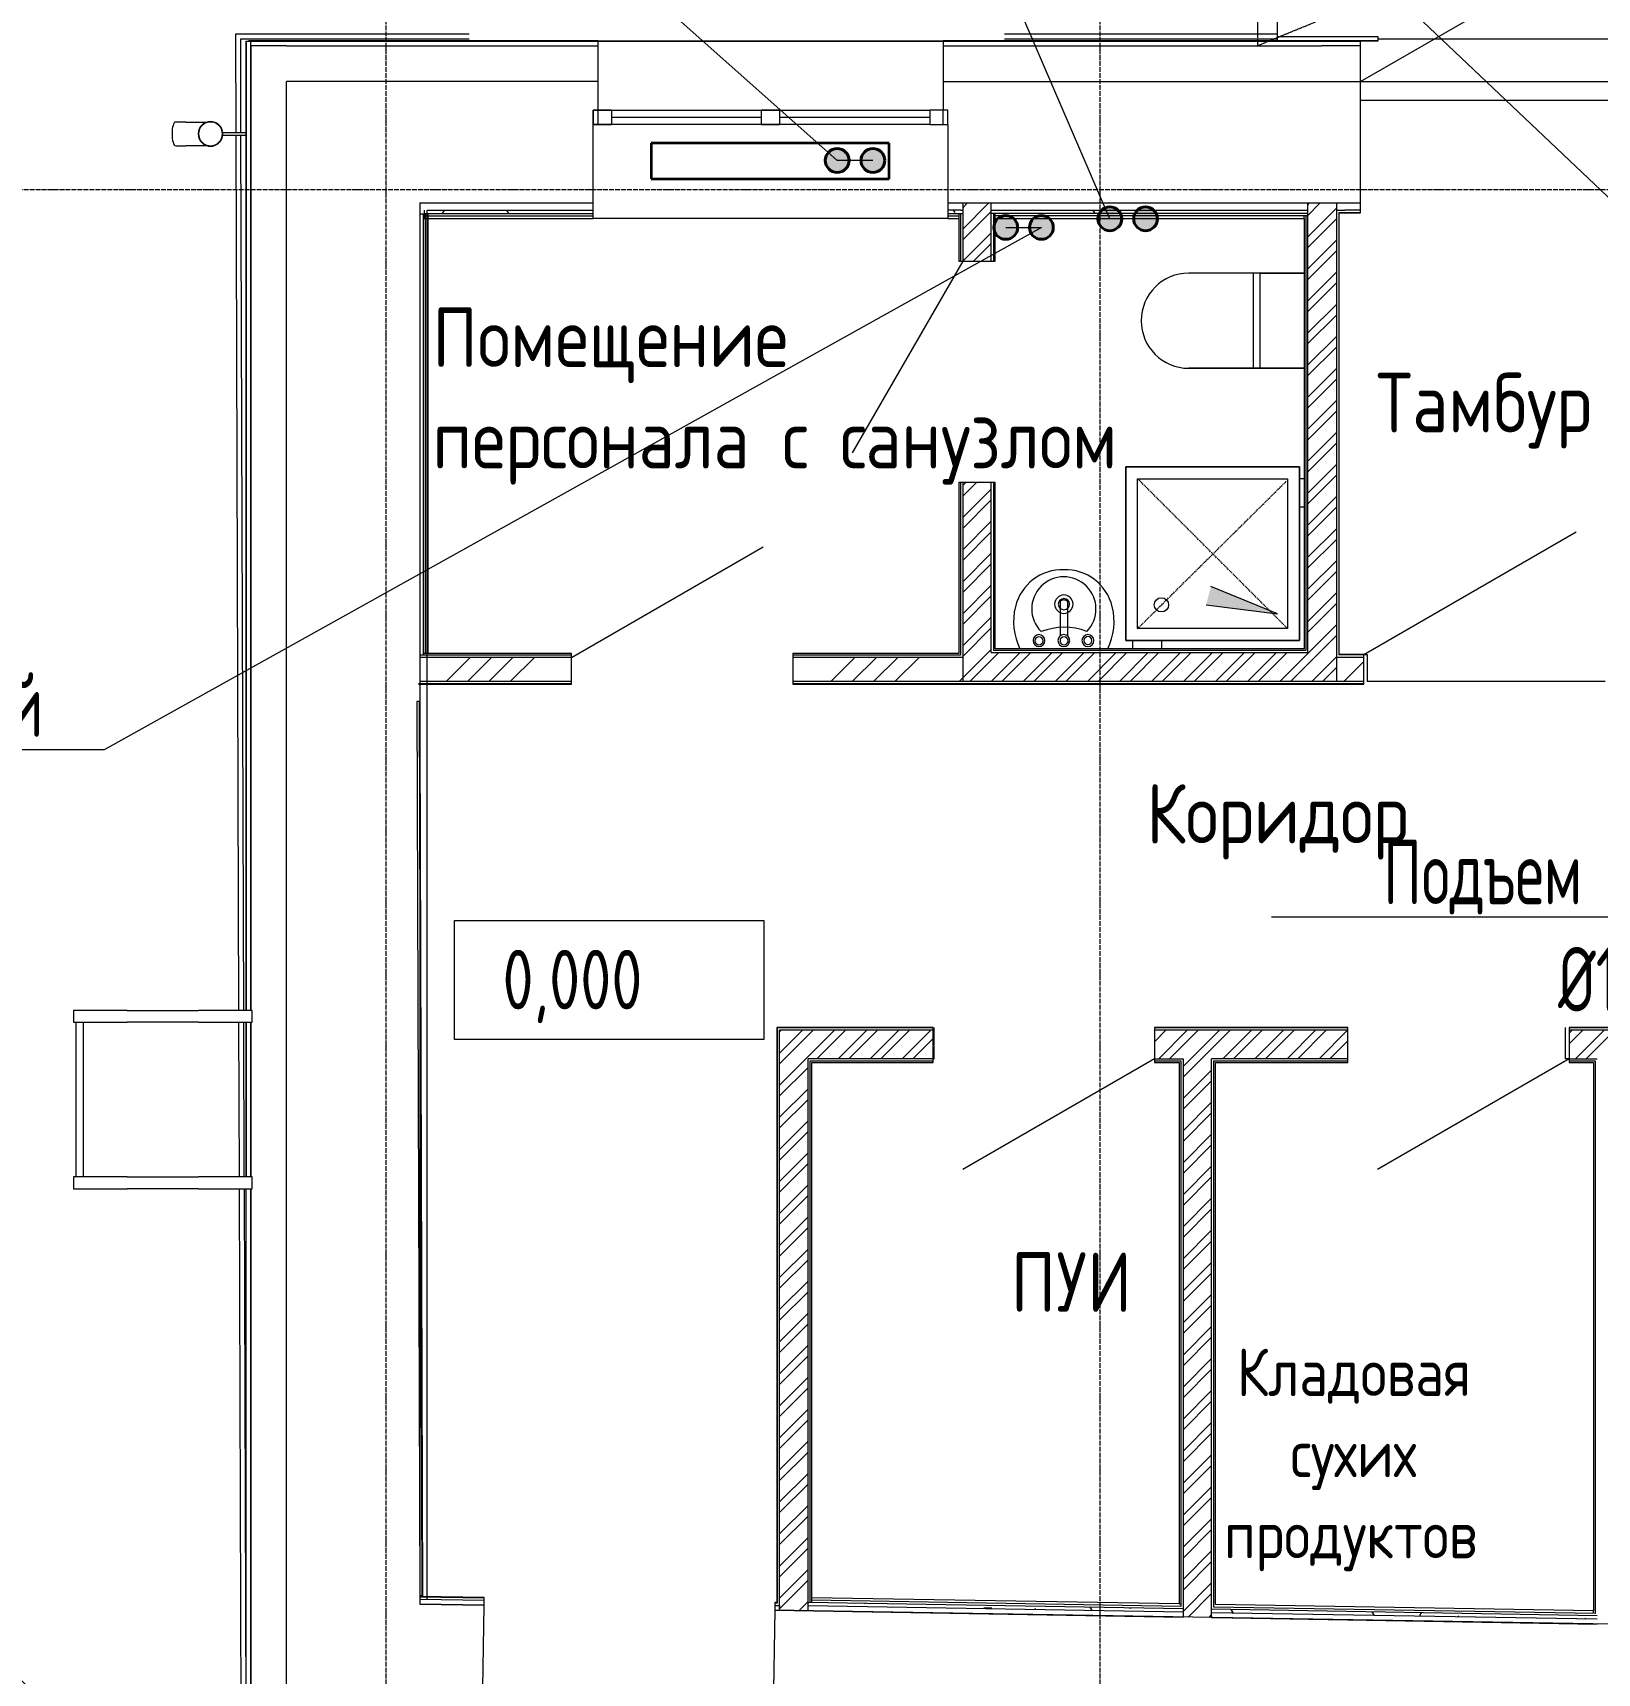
# Model space of a CAD drawing. Header units: millimetres. Extents: x -3929 to 624051, y 52832 to 514950.
# Drawn here: x 217321 to 223894, y 193198 to 200093 of the extents above; entities that cross this region are included whole.
import ezdxf
from ezdxf import colors
from ezdxf.entities.mleader import LeaderData, LeaderLine
from ezdxf.enums import TextEntityAlignment as Align
from ezdxf.math import Vec2, Vec3

# ---------------------------------------------------------------- set-up
doc = ezdxf.new("R2010")
doc.units = ezdxf.units.MM
for name, pattern in [('ADSK_Линия сетки', [25, 20, -2.5, 0, -2.5]), ('ADSK_Штриховая_ш2 п1', [3, 2, -1]), ('ADSK_Штриховая_ш3 п1_5', [4.5, 3, -1.5]), ('Hidden', [7.14375, 4.7625, -2.38125])]:
    doc.linetypes.add(name, pattern=pattern)
for name, color, linetype, lineweight in [('_ Окна', 7, 'Continuous', 9), ('Аннотация', 7, 'Continuous', 18), ('Двери', 7, 'Continuous', 9), ('Марки помещений', 7, 'Continuous', 20), ('Обобщенные модели', 7, 'Continuous', 18), ('Оборудование', 7, 'Continuous', 18), ('ОВ-О-Оборудование', 32, 'Continuous', 35), ('ОВ-ТЕКСТ', 7, 'Continuous', 25), ('Окна', 7, 'Continuous', 9), ('Оси', 253, 'Continuous', 9), ('Отметки', 7, 'Continuous', 9), ('Перекрытие', 7, 'Continuous', 18), ('Сантехника', 7, 'Continuous', 18), ('Стены внутренние', 7, 'Continuous', 18), ('Стены наружные', 7, 'Continuous', 18), ('Стены несущие', 7, 'Continuous', 30), ('Стены отделка', 7, 'Continuous', 30), ('Стены штриховка', 7, 'Continuous', 9)]:
    doc.layers.add(name, color=color, linetype=linetype, lineweight=lineweight)
doc.layers.add('Линии', color=7, linetype='Continuous', lineweight=9, true_color=0x00a600)
doc.layers.add('стояки', color=7, linetype='Continuous')
doc.layers.add('т21.4', color=142, linetype='Continuous')
for name, color, linetype, true_color in [('т11.1', 1, 'Continuous', 0xff0000), ('т11.3', 7, 'Continuous', 0xb82e00), ('т11.4', 7, 'Continuous', 0xd600d6), ('т21.1', 5, 'Continuous', 0x0000ff), ('т21.3', 7, 'Continuous', 0x005c45)]:
    doc.layers.add(name, color=color, linetype=linetype, true_color=true_color)
doc.styles.add('GOST 2.304', font='CS_Gost2304.shx')
doc.styles.add('GOST Common_2', font='GOST_Common.ttf', dxfattribs={"width": 0.9, "height": 250})
doc.styles.add('GOST Common_3', font='GOST_Common.ttf', dxfattribs={"width": 0.8, "height": 350})
doc.styles.add('СТИЛЬ', font='simplex.shx', dxfattribs={"width": 0.65})

# ---------------------------------------------------------------- blocks, each defined once
blk = doc.blocks.new('*U2881')
at = {"layer": 'ОВ-О-Оборудование', "color": 32, "ltscale": 0.1, "true_color": 0xcd6928}
for p, q in [((500, 75), (-500, 75)), ((-500, 75), (-500, -75)), ((500, -75), (500, 75)), ((-500, -75), (500, -75))]:
    blk.add_line(p, q, dxfattribs=at)
at = {"layer": 'ОВ-О-Оборудование', "color": 32, "lineweight": 0, "ltscale": 10, "true_color": 0xcd6928, "style": 'GOST 2.304'}
blk.add_attdef('Маркировка', text='', height=180, dxfattribs=at).set_placement((0, -90), align=Align.CENTER)
blk = doc.blocks.new('1 этаж')
at = {"layer": 'Аннотация', "lineweight": 5}
blk.add_hatch(color=253, dxfattribs=at).paths.add_polyline_path([(413290.1, -212564.8), (413010.1, -212450), (412989.9, -212526.3)])
at = {"layer": '_ Окна', "color": 253, "lineweight": 5}
for p, q in [((410414.8, -210507.8), (410414.8, -210447.8)), ((410414.8, -210447.8), (410490.8, -210447.8)), ((410434.8, -210507.8), (410434.8, -210447.8)), ((410490.8, -210447.8), (410490.8, -210507.8)), ((410490.8, -210477.8), (411121.8, -210477.8)), ((411121.8, -210507.8), (411121.8, -210447.8)), ((411121.8, -210447.8), (411197.8, -210447.8)), ((411197.8, -210447.8), (411197.8, -210507.8)), ((411197.8, -210477.8), (411828.8, -210477.8)), ((411828.8, -210447.8), (411828.8, -210507.8)), ((411904.8, -210447.8), (411828.8, -210447.8)), ((411884.8, -210507.8), (411884.8, -210447.8)), ((411904.8, -210507.8), (411904.8, -210447.8)), ((410490.8, -210507.8), (410414.8, -210507.8)), ((411197.8, -210507.8), (411121.8, -210507.8)), ((411828.8, -210507.8), (411904.8, -210507.8))]:
    blk.add_line(p, q, dxfattribs=at)
at = {"layer": 'Аннотация', "color": 253, "lineweight": 5}
for p, q in [((413290.1, -212564.8), (413010.1, -212450)), ((412989.9, -212526.3), (413290.1, -212564.8)), ((409832.2, -214353.7), (409832.2, -213853.7)), ((409832.2, -213853.7), (411132.2, -213853.7)), ((411132.2, -213853.7), (411132.2, -214353.7)), ((411132.2, -214353.7), (409832.2, -214353.7))]:
    blk.add_line(p, q, dxfattribs=at)
at = {"layer": 'Двери', "color": 253, "lineweight": 5}
for p, q in [((413638.8, -210327.8), (414626.1, -209757.8)), ((411967, -211082.8), (411502, -211888.2)), ((413652, -212735.8), (414544, -212220.8)), ((410322.8, -212747.8), (411128.2, -212282.8)), ((412772.8, -214434.9), (411967.4, -214899.9)), ((414515.3, -214434.9), (413709.9, -214899.9))]:
    blk.add_line(p, q, dxfattribs=at)
at = {"layer": 'Линии', "color": 253, "linetype": 'ADSK_Штриховая_ш3 п1_5', "lineweight": 5}
for p in [(413205.8, -207833.1), (418905.8, -207833.1)]:
    blk.add_line(p, (413205.8, -210177.8), dxfattribs=at)
at = {"layer": 'Обобщенные модели', "color": 253, "lineweight": 5}
for p, q in [((408703, -210497.7), (408660.5, -210497.7)), ((408703, -210497.7), (408708.7, -210497.7)), ((408708.7, -210497.7), (408714.3, -210497.7)), ((408714.3, -210497.7), (408719.8, -210497.7)), ((408719.8, -210497.7), (408725.2, -210497.7)), ((408725.2, -210497.7), (408730.4, -210497.7)), ((408730.4, -210497.7), (408735.6, -210497.7)), ((408735.6, -210497.7), (408740.7, -210497.7)), ((408740.7, -210497.7), (408745.6, -210497.7)), ((408745.6, -210497.7), (408750.3, -210497.7)), ((408750.3, -210497.7), (408754.9, -210497.7)), ((408754.9, -210497.7), (408759.4, -210497.7)), ((408759.4, -210497.7), (408763.7, -210497.7)), ((408763.7, -210497.7), (408767.8, -210497.7)), ((408767.8, -210497.7), (408771.7, -210497.7)), ((408771.7, -210497.7), (408775.5, -210497.7)), ((408775.5, -210497.7), (408779.1, -210497.7)), ((408779.1, -210497.7), (408782.4, -210497.7)), ((408782.4, -210497.7), (408785.6, -210497.7)), ((408785.6, -210497.7), (408788.6, -210497.7)), ((408788.6, -210497.7), (408791.3, -210497.7)), ((408791.3, -210497.7), (408793.7, -210497.7)), ((408956.7, -210542.7), (408857.5, -210542.7)), ((408857.5, -210552.7), (408956.7, -210552.7)), ((408660.5, -210597.7), (408703, -210597.7)), ((408705.4, -210597.7), (408703, -210597.7)), ((408711, -210597.7), (408705.4, -210597.7)), ((408716.6, -210597.7), (408711, -210597.7)), ((408722, -210597.7), (408716.6, -210597.7)), ((408727.4, -210597.7), (408722, -210597.7)), ((408732.6, -210597.7), (408727.4, -210597.7)), ((408737.7, -210597.7), (408732.6, -210597.7)), ((408742.7, -210597.7), (408737.7, -210597.7)), ((408747.6, -210597.7), (408742.7, -210597.7)), ((408752.3, -210597.7), (408747.6, -210597.7)), ((408756.8, -210597.7), (408752.3, -210597.7)), ((408761.2, -210597.7), (408756.8, -210597.7)), ((408765.4, -210597.7), (408761.2, -210597.7)), ((408769.4, -210597.7), (408765.4, -210597.7)), ((408773.3, -210597.7), (408769.4, -210597.7)), ((408777, -210597.7), (408773.3, -210597.7)), ((408780.5, -210597.7), (408777, -210597.7)), ((408783.8, -210597.7), (408780.5, -210597.7)), ((408786.9, -210597.7), (408783.8, -210597.7)), ((408789.7, -210597.7), (408786.9, -210597.7)), ((408792.4, -210597.7), (408789.7, -210597.7)), ((408793.7, -210597.7), (408792.4, -210597.7))]:
    blk.add_line(p, q, dxfattribs=at)
for radius, start, end in [(52, 0, 180), (52, 180, 0), (50, 0, 180), (50, 180, 0)]:
    blk.add_arc((408806.7, -210547.7), radius, start, end, dxfattribs=at)
for start_param, end_param in [(3.141593, 4.712389), (4.712389, 6.283185)]:
    blk.add_ellipse((408660.5, -210547.7), major_axis=(0, -50), ratio=0.309017, start_param=start_param, end_param=end_param, dxfattribs=at)
at = {"layer": 'Оборудование', "color": 253, "lineweight": 5}
for p, q in [((408231.7, -214231.6), (408231.7, -214281.6)), ((408456.7, -214231.6), (408231.7, -214231.6)), ((408456.7, -214231.6), (408756.7, -214231.6)), ((408981.7, -214231.6), (408756.7, -214231.6)), ((408981.7, -214281.6), (408981.7, -214231.6)), ((408231.7, -214281.6), (408456.7, -214281.6)), ((408241.7, -214931.6), (408241.7, -214281.6)), ((408271.7, -214281.6), (408271.7, -214931.6)), ((408756.7, -214281.6), (408456.7, -214281.6)), ((408756.7, -214281.6), (408981.7, -214281.6)), ((408231.7, -214931.6), (408231.7, -214981.6)), ((408456.7, -214931.6), (408231.7, -214931.6)), ((408456.7, -214931.6), (408756.7, -214931.6)), ((408981.7, -214931.6), (408756.7, -214931.6)), ((408981.7, -214981.6), (408981.7, -214931.6)), ((408231.7, -214981.6), (408456.7, -214981.6)), ((408756.7, -214981.6), (408456.7, -214981.6)), ((408756.7, -214981.6), (408981.7, -214981.6))]:
    blk.add_line(p, q, dxfattribs=at)
at = {"layer": 'Окна', "color": 253, "lineweight": 5}
for p, q in [((410414.8, -210447.8), (410414.8, -210507.8)), ((410490.8, -210447.8), (410414.8, -210447.8)), ((410490.8, -210447.8), (411121.8, -210447.8)), ((411197.8, -210447.8), (411121.8, -210447.8)), ((411197.8, -210447.8), (411828.8, -210447.8)), ((411904.8, -210447.8), (411828.8, -210447.8)), ((411904.8, -210507.8), (411904.8, -210447.8)), ((410414.8, -210507.8), (410490.8, -210507.8)), ((411121.8, -210507.8), (410490.8, -210507.8)), ((411121.8, -210507.8), (411197.8, -210507.8)), ((411828.8, -210507.8), (411197.8, -210507.8)), ((411828.8, -210507.8), (411904.8, -210507.8))]:
    blk.add_line(p, q, dxfattribs=at)
at = {"layer": 'Оси', "color": 253, "linetype": 'ADSK_Линия сетки', "lineweight": 5}
for p, q in [((409544.4, -258178.1), (409544.4, -209603.6)), ((412544.4, -258178.1), (412544.4, -209603.6)), ((353580.1, -210781.6), (419809.8, -210781.6))]:
    blk.add_line(p, q, dxfattribs=at)
at = {"layer": 'Перекрытие', "color": 253, "lineweight": 5}
for p, q in [((413288.4, -208827.8), (413288.4, -210127.8)), ((413638.8, -210327.8), (414778.8, -210327.8)), ((414778.8, -210407.8), (413638.8, -210407.8)), ((413652, -212735.8), (413667, -212735.8)), ((413667, -212735.8), (413667, -212847.8)), ((413667, -212847.8), (414667, -212847.8)), ((411846.9, -214434.9), (411846.9, -214302.9)), ((414500.3, -214434.9), (414500.3, -214302.9)), ((411842.8, -214434.9), (411846.9, -214434.9)), ((414515.3, -214434.9), (414500.3, -214434.9))]:
    blk.add_line(p, q, dxfattribs=at)
at = {"layer": 'Сантехника', "color": 253, "lineweight": 5}
for p, q in [((413401.1, -211132.8), (412917, -211132.8)), ((413217, -211132.8), (412917, -211132.8)), ((413187, -211132.8), (413187, -211532.8)), ((413217, -211532.8), (413217, -211132.8)), ((413217, -211132.8), (413401.1, -211132.8)), ((412917, -211532.8), (413401.1, -211532.8)), ((413217, -211532.8), (412917, -211532.8)), ((413401.1, -211532.8), (413217, -211532.8)), ((413382, -211946.9), (412652, -211946.9)), ((412652, -211946.9), (412652, -212676.9)), ((412652, -211946.9), (413382, -211946.9)), ((412652, -212676.9), (412652, -211946.9)), ((412702, -211996.9), (413332, -211996.9)), ((412702, -212626.9), (412702, -211996.9)), ((413332, -211996.9), (413332, -212626.9)), ((413382, -212676.9), (413382, -211946.9)), ((413382, -211946.9), (413382, -212676.9)), ((412377, -212512.9), (412377, -212657.1)), ((412407, -212512.9), (412407, -212657.1)), ((412652, -212676.9), (413382, -212676.9)), ((413382, -212676.9), (412652, -212676.9)), ((413332, -212626.9), (412702, -212626.9))]:
    blk.add_line(p, q, dxfattribs=at)
at = {"layer": 'Сантехника', "color": 253, "linetype": 'Hidden', "lineweight": 5}
for p, q in [((413332, -212626.9), (412702, -211996.9)), ((412702, -212626.9), (413326.6, -212007.6))]:
    blk.add_line(p, q, dxfattribs=at)
at = {"layer": 'Сантехника', "color": 253, "lineweight": 5}
blk.add_circle((412802, -212526.9), 30, dxfattribs=at)
for centre, radius, start, end in [((412917, -211332.8), 200, 90, 270), ((412917, -211332.8), 200, 90, 270), ((412386.1, -212582.7), 203.5, 88.34422, 166.36495), ((412386.1, -212582.7), 203.5, 88.34422, 166.36495), ((412392, -212544.2), 135, 315.46291, 225.05561), ((412397.8, -212582.7), 203.5, 13.63505, 91.65578), ((412397.8, -212582.7), 203.5, 13.63505, 91.65578), ((412392, -212524.2), 38.6, 0, 180), ((412445.3, -212597), 264.4, 166.36495, 205.85182), ((412445.3, -212597), 264.4, 166.36495, 205.89849), ((412392, -212524.2), 38.6, 180, 0), ((412392, -212524.2), 23.5, 0, 180), ((412392, -212524.2), 23.5, 180, 0), ((412338.6, -212597), 264.4, 334.10151, 13.63505), ((412338.6, -212597), 264.4, 334.14818, 13.63505), ((412393.5, -212888.1), 266.6, 69.19864, 111.31988), ((412287.6, -212677.1), 25, 0, 180), ((412287.6, -212677.1), 25, 180, 0), ((412287.6, -212678.1), 17, 0, 180), ((412287.6, -212678.1), 17, 180, 0), ((412392, -212677.1), 25, 0, 180), ((412392, -212677.1), 25, 180, 0), ((412392.7, -212678.5), 16.8, 90, 270), ((412392.7, -212678.5), 16.8, 270, 90), ((412493.2, -212677.1), 25, 0, 180), ((412493.2, -212677.1), 25, 180, 0), ((412493.2, -212677.1), 17, 0, 180), ((412493.2, -212677.1), 17, 180, 0)]:
    blk.add_arc(centre, radius, start, end, dxfattribs=at)
blk.add_ellipse((412392, -212512.9), major_axis=(15, 0), ratio=0.428525, start_param=0, end_param=3.141593, dxfattribs=at)
at = {"layer": 'Стены внутренние', "color": 253, "linetype": 'Continuous', "lineweight": 5}
for p, q in [((409788.1, -210867.8), (409779.5, -210882.8)), ((410060.1, -210882.8), (410052.9, -210870.4)), ((411934.7, -210878.5), (411928.5, -210867.8)), ((412523.7, -210882.8), (412515.1, -210867.8)), ((412603.8, -210867.8), (412602, -210870.8)), ((411557.5, -216727.6), (411555.2, -216723.7)), ((411569.1, -216723.9), (411567.8, -216726.1)), ((412056.4, -216742.6), (412090, -216742.6)), ((412149.8, -216737.5), (412147.6, -216733.7)), ((412274.8, -216750.8), (412271.8, -216745.7)), ((412511.8, -216754.9), (412503, -216739.7)), ((412614.7, -216741.6), (412613.7, -216743.4)), ((412666, -216742.6), (412674.2, -216742.6)), ((413104.1, -216764.9), (413095.5, -216749.8)), ((413696.5, -216774.9), (413687.8, -216759.8)), ((413892.7, -216763.3), (413886.4, -216774.3)), ((414051.9, -216780.9), (414048.9, -216775.6)), ((414583.5, -216786.1), (414581.3, -216789.9))]:
    blk.add_line(p, q, dxfattribs=at)
at = {"layer": 'Стены внутренние', "color": 253, "lineweight": 5}
for p, q in [((411904.8, -210902.8), (410414.8, -210902.8)), ((413382, -211996), (413401.1, -211996)), ((413401.1, -212116), (413382, -212116)), ((412682, -212711.9), (412682, -212676.9)), ((412802, -212676.9), (412802, -212711.9)), ((413012.8, -216783.3), (413017.8, -216783.4))]:
    blk.add_line(p, q, dxfattribs=at)
at = {"layer": 'Стены наружные', "color": 253, "lineweight": 5}
for p, q in [((408913.4, -210127.8), (409892.8, -210127.8)), ((408914.7, -210543.1), (408913.4, -210127.8)), ((412142.9, -210127.8), (413288.4, -210127.8)), ((413288.4, -210127.8), (413288.4, -210156.8)), ((413288.4, -210137.8), (413710.8, -210137.8)), ((413710.8, -210137.8), (413710.8, -210157.8)), ((408934.7, -210542.9), (408933.5, -210147.8)), ((408933.5, -210147.8), (409892.8, -210147.8)), ((410434.8, -210156.8), (410434.8, -210157.8)), ((410434.8, -210156.8), (411884.8, -210156.8)), ((410434.8, -210157.8), (411884.8, -210157.8)), ((411884.8, -210157.8), (411884.8, -210156.8)), ((412142.9, -210147.8), (413288.4, -210147.8)), ((413710.8, -210157.8), (413638.8, -210157.8)), ((413710.8, -210147.8), (414710.8, -210147.8)), ((408926.2, -214231.6), (408914.8, -210552.4)), ((408946.2, -214231.6), (408934.8, -210552.6)), ((408928.3, -214931.6), (408926.3, -214281.6)), ((408948.3, -214931.6), (408946.3, -214281.6)), ((408956.7, -224088.7), (408928.5, -214981.6)), ((408948.5, -214981.6), (408956.7, -217630.5))]:
    blk.add_line(p, q, dxfattribs=at)
at = {"layer": 'Стены несущие', "color": 253, "lineweight": 5}
for p, q in [((410434.8, -210327.8), (409126.7, -210327.8)), ((409126.7, -218227.8), (409126.7, -210327.8)), ((410434.8, -210447.8), (410434.8, -210327.8)), ((411884.8, -210327.8), (411884.8, -210447.8)), ((411884.8, -210327.8), (413638.8, -210327.8)), ((413638.8, -210837.8), (413638.8, -210327.8)), ((410414.8, -210837.8), (410414.8, -210507.8)), ((411904.8, -210507.8), (411904.8, -210837.8)), ((409686.7, -210837.8), (410414.8, -210837.8)), ((409686.7, -210837.8), (409686.7, -216727.1)), ((411904.8, -210837.8), (413638.8, -210837.8)), ((409956.5, -216731.6), (409686.7, -216727.1)), ((409949, -217171.6), (409956.5, -216731.6)), ((411178.3, -216752.3), (411170.8, -217192.2)), ((411421.8, -216756.4), (411178.3, -216752.3)), ((416642.9, -216844.7), (411421.8, -216756.4))]:
    blk.add_line(p, q, dxfattribs=at)
at = {"layer": 'Стены отделка', "color": 253, "lineweight": 5}
for p, q in [((408955.7, -210157.8), (410434.8, -210157.8)), ((408955.7, -210157.8), (408955.7, -214231.6)), ((408956.7, -210157.8), (408956.7, -214231.6)), ((410434.8, -210156.8), (408966.7, -210156.8)), ((408966.7, -210156.8), (408966.7, -210157.8)), ((409126.7, -210177.8), (408976.7, -210177.8)), ((410434.8, -210327.8), (410434.8, -210157.8)), ((413710.8, -210156.8), (411884.8, -210156.8)), ((411884.8, -210157.8), (411884.8, -210327.8)), ((411884.8, -210157.8), (413638.8, -210157.8)), ((413638.8, -210177.8), (413474.6, -210177.8)), ((413638.8, -210327.8), (413638.8, -210157.8)), ((409721.3, -210885.3), (409686.7, -210885.3)), ((409703.8, -210867.8), (409703.8, -210902.8)), ((409716.7, -216707.6), (409716.7, -210867.8)), ((409721.3, -212731.9), (409721.3, -210885.3)), ((410414.8, -210902.8), (410414.8, -210837.8)), ((411904.8, -210837.8), (411904.8, -210902.8)), ((411905.8, -210867.8), (411904.8, -210867.8)), ((411951.1, -210882.8), (411951.1, -211082.8)), ((411959, -210867.8), (411967, -210867.8)), ((412087, -210867.8), (413417, -210867.8)), ((412102.9, -211082.8), (412102.9, -210882.8)), ((413417, -212727.8), (413417, -210837.8)), ((413537, -210837.8), (413537, -212847.8)), ((413537, -210867.8), (413573, -210867.8)), ((413549, -210879.8), (413638.8, -210879.8)), ((413549, -212735.8), (413549, -210879.8)), ((413638.8, -210879.8), (413638.8, -210837.8)), ((409703.8, -210902.8), (410414.8, -210902.8)), ((411904.8, -210902.8), (411951.1, -210902.8)), ((412102.9, -210902.8), (413401.1, -210902.8)), ((413401.1, -210902.8), (413401.1, -212711.9)), ((411951.1, -211082.8), (412102.9, -211082.8)), ((412102.9, -212012.8), (411951.1, -212012.8)), ((411951.1, -212012.8), (411951.1, -212731.9)), ((412102.9, -212711.9), (412102.9, -212012.8)), ((410322.8, -212731.9), (409701.3, -212731.9)), ((410322.8, -212859.8), (410322.8, -212731.9)), ((411252.8, -212731.9), (411252.8, -212859.8)), ((411951.1, -212731.9), (411252.8, -212731.9)), ((412087, -212727.8), (413417, -212727.8)), ((413401.1, -212711.9), (412102.9, -212711.9)), ((413652, -212735.8), (413549, -212735.8)), ((413652, -212859.8), (413652, -212735.8)), ((409680.2, -212859.8), (410322.8, -212859.8)), ((411252.8, -212859.8), (413652, -212859.8)), ((409674.2, -212933.8), (409685.8, -216692.8)), ((409686.2, -212933.8), (409674.2, -212933.8)), ((409686.7, -213094.9), (409686.2, -212933.8)), ((408955.7, -214281.6), (408955.7, -214931.6)), ((408956.7, -214281.6), (408956.7, -214931.6)), ((411842.8, -214302.9), (411185.8, -214302.9)), ((411185.8, -214304.9), (411185.8, -216720.4)), ((411197.8, -216752.6), (411197.8, -214314.9)), ((411842.8, -214450.8), (411842.8, -214302.9)), ((412772.8, -214302.9), (412772.8, -214450.8)), ((413585.3, -214302.9), (412772.8, -214302.9)), ((413585.3, -214450.8), (413585.3, -214302.9)), ((414515.3, -214302.9), (414515.3, -214450.8)), ((415091.5, -214302.9), (414515.3, -214302.9)), ((411317.8, -216754.7), (411317.8, -214434.9)), ((411333.7, -216719.9), (411333.7, -214450.8)), ((411333.7, -214450.8), (411842.8, -214450.8)), ((412772.8, -214450.8), (412876.9, -214450.8)), ((412876.9, -214450.8), (412876.9, -216726)), ((412892.8, -214434.9), (412892.8, -216761.3)), ((413012.8, -216783.3), (413012.8, -214434.9)), ((413028.7, -216729.1), (413028.7, -214450.8)), ((413028.7, -214450.8), (413585.3, -214450.8)), ((413051.8, -214434.9), (413042.8, -214434.9)), ((414515.3, -214450.8), (414616.9, -214450.8)), ((414616.9, -214450.8), (414616.9, -216755.5)), ((408955.7, -214981.6), (408955.7, -218242.8)), ((408956.7, -218227.8), (408956.7, -214981.6)), ((409685.8, -216692.8), (409686.7, -216692.8)), ((409686.5, -216695.1), (409686.3, -216707.1)), ((409686.3, -216707.1), (409686.7, -216707.1)), ((409956.4, -216699.6), (409686.5, -216695.1)), ((409686.7, -216727.1), (409955.8, -216731.6)), ((409955.8, -216731.6), (409956.2, -216711.6)), ((409956.2, -216711.6), (409956.4, -216699.6)), ((411178, -216732.3), (411177.7, -216752.3)), ((411177.7, -216752.3), (412892.8, -216781.3)), ((411178.2, -216720.3), (411178, -216732.3)), ((411185.8, -216720.4), (411178.2, -216720.3)), ((412892.8, -216761.3), (411317.8, -216734.7)), ((412876.9, -216726), (411333.7, -216699.9)), ((414616.9, -216755.5), (413028.7, -216728.6)), ((414632.8, -216790.7), (413012.8, -216763.3)), ((413017.8, -216783.4), (414632.8, -216810.7))]:
    blk.add_line(p, q, dxfattribs=at)
at = {"layer": 'Стены штриховка', "color": 253, "lineweight": 5}
for p, q in [((408976.7, -214231.6), (408976.7, -210157.8)), ((408976.7, -210177.8), (408976.7, -214231.6)), ((409126.7, -210177.8), (410434.8, -210177.8)), ((411884.8, -210177.8), (413474.6, -210177.8)), ((409701.3, -212738.8), (409701.3, -210885.3)), ((409703.8, -210882.8), (410414.8, -210882.8)), ((409703.8, -210891.8), (410414.8, -210891.8)), ((409710.3, -212731.9), (409710.3, -210885.3)), ((409716.7, -210867.8), (410414.8, -210867.8)), ((411904.8, -210882.8), (411967, -210882.8)), ((411904.8, -210891.8), (411951.1, -210891.8)), ((411959, -210867.8), (411905.8, -210867.8)), ((411958, -210882.8), (411958, -211082.8)), ((411967, -210837.8), (411967, -211082.8)), ((412087, -211082.8), (412087, -210837.8)), ((413417, -210882.8), (412087, -210882.8)), ((412096, -210882.8), (412096, -211082.8)), ((413417, -210891.8), (412102.9, -210891.8)), ((412132.9, -210891.8), (412132.9, -210902.8)), ((413401.1, -210902.8), (413401.1, -210891.8)), ((413408, -210891.8), (413408, -212718.8)), ((413547, -210877.8), (413638.8, -210877.8)), ((413547, -210877.8), (413547, -212737.8)), ((413638.8, -210867.8), (413573, -210867.8)), ((411958, -212012.8), (411958, -212738.8)), ((411967, -212012.8), (411967, -212847.8)), ((412087, -212727.8), (412087, -212012.8)), ((412096, -212012.8), (412096, -212718.8)), ((410322.8, -212738.8), (409686.7, -212738.8)), ((410322.8, -212747.8), (409686.7, -212747.8)), ((411958, -212738.8), (411252.8, -212738.8)), ((411967, -212747.8), (411252.8, -212747.8)), ((413408, -212718.8), (412096, -212718.8)), ((413652, -212747.8), (413537, -212747.8)), ((413652, -212737.8), (413547, -212737.8)), ((409680.2, -212857.8), (410322.8, -212857.8)), ((409686.7, -212847.8), (410322.8, -212847.8)), ((411252.8, -212847.8), (413652, -212847.8)), ((411252.8, -212857.8), (413652, -212857.8)), ((409695.8, -216692.7), (409684.2, -212933.8)), ((409686.7, -213094.9), (409697.8, -216692.7)), ((408976.7, -214931.6), (408976.7, -214281.6)), ((408976.7, -214281.6), (408976.7, -214931.6)), ((411185.8, -214302.9), (411185.8, -214304.9)), ((411842.8, -214304.9), (411185.8, -214304.9)), ((411187.8, -214302.9), (411187.8, -216722.5)), ((411842.8, -214314.9), (411197.8, -214314.9)), ((413585.3, -214304.9), (412772.8, -214304.9)), ((413585.3, -214314.9), (412772.8, -214314.9)), ((415091.5, -214304.9), (414515.3, -214304.9)), ((415091.5, -214314.9), (414515.3, -214314.9)), ((411842.8, -214434.9), (411317.8, -214434.9)), ((411326.8, -216719.8), (411326.8, -214443.9)), ((411326.8, -214443.9), (411842.8, -214443.9)), ((412772.8, -214434.9), (412892.8, -214434.9)), ((412772.8, -214443.9), (412883.8, -214443.9)), ((412883.8, -214443.9), (412883.8, -216737.1)), ((413585.3, -214434.9), (413012.8, -214434.9)), ((413021.8, -216740), (413021.8, -214443.9)), ((413021.8, -214443.9), (413585.3, -214443.9)), ((414515.3, -214434.9), (414632.8, -214434.9)), ((414515.3, -214443.9), (414623.8, -214443.9)), ((414623.8, -214443.9), (414623.8, -216766.6)), ((408976.7, -218227.8), (408976.7, -214981.6)), ((408976.7, -214981.6), (408976.7, -218227.8)), ((409956.3, -216701.6), (409686.4, -216697.1)), ((409697.8, -216692.7), (409686.7, -216692.8)), ((409956.2, -216711.6), (409686.7, -216707.1)), ((411178, -216732.3), (411197.8, -216732.6)), ((411187.8, -216722.5), (411178.2, -216722.3)), ((411197.8, -216732.6), (411197.8, -216742.6)), ((412892.8, -216746.3), (411317.8, -216719.7)), ((412883.8, -216737.1), (411333.7, -216710.9)), ((412876.9, -216726), (412883.8, -216726.1)), ((412892.8, -216761.3), (412892.8, -216781.3)), ((414632.8, -216775.7), (413012.8, -216748.3)), ((414623.8, -216766.6), (413021.8, -216739.5)), ((414616.9, -216766.5), (414616.9, -216755.5))]:
    blk.add_line(p, q, dxfattribs=at)
at = {"layer": 'Стены штриховка', "color": 253, "linetype": 'Continuous', "lineweight": 5}
for p, q in [((411967, -210948.3), (412077.4, -210837.8)), ((411967, -210858.5), (411987.6, -210837.8)), ((411967, -210993.2), (412087, -210873.2)), ((413417, -210845.3), (413424.5, -210837.8)), ((413417, -210890.2), (413469.4, -210837.8)), ((413417, -210980), (413537, -210860)), ((411967.1, -211082.8), (412087, -210963)), ((413417, -211024.9), (413537, -210904.9)), ((412012, -211082.8), (412087, -211007.9)), ((413417, -211114.7), (413537, -210994.7)), ((413417, -211159.6), (413537, -211039.6)), ((413417, -211249.4), (413537, -211129.4)), ((413417, -211294.3), (413537, -211174.3)), ((413417, -211384.1), (413537, -211264.1)), ((413417, -211429), (413537, -211309)), ((413417, -211518.8), (413537, -211398.8)), ((413417, -211563.7), (413537, -211443.7)), ((413417, -211653.5), (413537, -211533.5)), ((413417, -211698.4), (413537, -211578.4)), ((413417, -211788.2), (413537, -211668.2)), ((413417, -211833.1), (413537, -211713.1)), ((413417, -211922.9), (413537, -211802.9)), ((413417, -211967.8), (413537, -211847.8)), ((413417, -212057.6), (413537, -211937.6)), ((413417, -212102.5), (413537, -211982.5)), ((411967, -212025.9), (411980.1, -212012.8)), ((411967, -212070.8), (412025, -212012.8)), ((411967, -212160.6), (412087, -212040.6)), ((413417, -212192.3), (413537, -212072.3)), ((411967, -212205.5), (412087, -212085.5)), ((413417, -212237.2), (413537, -212117.2)), ((411967, -212295.3), (412087, -212175.3)), ((413417, -212327), (413537, -212207)), ((411967, -212340.2), (412087, -212220.2)), ((413417, -212371.9), (413537, -212251.9)), ((411967, -212430), (412087, -212310)), ((413417, -212461.8), (413537, -212341.8)), ((411967, -212474.9), (412087, -212354.9)), ((413417, -212506.7), (413537, -212386.7)), ((411967, -212564.7), (412087, -212444.7)), ((413417, -212596.5), (413537, -212476.5)), ((411967, -212609.6), (412087, -212489.6)), ((413417, -212641.4), (413537, -212521.4)), ((411967, -212699.4), (412087, -212579.4)), ((411967, -212744.3), (412087, -212624.3)), ((413300.3, -212847.8), (413537, -212611.2)), ((413345.2, -212847.8), (413537, -212656.1)), ((409798, -212847.8), (409898, -212747.8)), ((409887.8, -212847.8), (409987.8, -212747.8)), ((409977.6, -212847.8), (410077.6, -212747.8)), ((410067.4, -212847.8), (410167.4, -212747.8)), ((411414.5, -212847.8), (411514.5, -212747.8)), ((411504.3, -212847.8), (411604.3, -212747.8)), ((411594.1, -212847.8), (411694.1, -212747.8)), ((411683.9, -212847.8), (411783.9, -212747.8)), ((411967, -212834.1), (412087, -212714.1)), ((411998.2, -212847.8), (412118.2, -212727.8)), ((412088, -212847.8), (412208, -212727.8)), ((412132.9, -212847.8), (412252.9, -212727.8)), ((412222.7, -212847.8), (412342.7, -212727.8)), ((412267.6, -212847.8), (412387.6, -212727.8)), ((412357.4, -212847.8), (412477.4, -212727.8)), ((412402.3, -212847.8), (412522.3, -212727.8)), ((412492.1, -212847.8), (412612.1, -212727.8)), ((412537, -212847.8), (412657, -212727.8)), ((412626.8, -212847.8), (412746.8, -212727.8)), ((412671.7, -212847.8), (412791.7, -212727.8)), ((412761.5, -212847.8), (412881.5, -212727.8)), ((412806.4, -212847.8), (412926.4, -212727.8)), ((412896.2, -212847.8), (413016.2, -212727.8)), ((412941.1, -212847.8), (413061.1, -212727.8)), ((413030.9, -212847.8), (413150.9, -212727.8)), ((413075.8, -212847.8), (413195.8, -212727.8)), ((413165.6, -212847.8), (413285.6, -212727.8)), ((413210.5, -212847.8), (413330.5, -212727.8)), ((413435, -212847.8), (413537, -212745.9)), ((413479.9, -212847.8), (413537, -212790.8)), ((413569.7, -212847.8), (413652, -212765.6)), ((411953.3, -212847.8), (411967, -212834.1)), ((411197.8, -214411.5), (411294.4, -214314.9)), ((411197.8, -214546.2), (411429.1, -214314.9)), ((411197.8, -214321.7), (411204.6, -214314.9)), ((411197.8, -214456.4), (411339.3, -214314.9)), ((411354, -214434.9), (411474, -214314.9)), ((411443.8, -214434.9), (411563.8, -214314.9)), ((411488.7, -214434.9), (411608.7, -214314.9)), ((411578.5, -214434.9), (411698.5, -214314.9)), ((411623.4, -214434.9), (411743.4, -214314.9)), ((411713.2, -214434.9), (411833.2, -214314.9)), ((412772.8, -214318.3), (412776.1, -214314.9)), ((412772.8, -214363.2), (412821, -214314.9)), ((412790.8, -214434.9), (412910.8, -214314.9)), ((412835.7, -214434.9), (412955.7, -214314.9)), ((412892.8, -214467.7), (413045.5, -214314.9)), ((412892.8, -214512.6), (413090.4, -214314.9)), ((413060.3, -214434.9), (413180.3, -214314.9)), ((413105.2, -214434.9), (413225.2, -214314.9)), ((413195, -214434.9), (413315, -214314.9)), ((413239.9, -214434.9), (413359.9, -214314.9)), ((413329.7, -214434.9), (413449.7, -214314.9)), ((413374.6, -214434.9), (413494.6, -214314.9)), ((413464.4, -214434.9), (413584.4, -214314.9)), ((414515.3, -214326.9), (414527.3, -214314.9)), ((414515.3, -214371.8), (414572.2, -214314.9)), ((414542, -214434.9), (414662, -214314.9)), ((414586.9, -214434.9), (414706.9, -214314.9)), ((411758.1, -214434.9), (411842.8, -214350.2)), ((413509.3, -214434.9), (413585.3, -214358.9)), ((411197.8, -214591.1), (411317.8, -214471.1)), ((412892.8, -214602.4), (413012.8, -214482.4)), ((412892.8, -214647.3), (413012.8, -214527.3)), ((411197.8, -214680.9), (411317.8, -214560.9)), ((411197.8, -214725.8), (411317.8, -214605.8)), ((412892.8, -214737.1), (413012.8, -214617.1)), ((412892.8, -214782), (413012.8, -214662)), ((411197.8, -214815.6), (411317.8, -214695.6)), ((411197.8, -214860.5), (411317.8, -214740.5)), ((412892.8, -214871.8), (413012.8, -214751.8)), ((411197.8, -214950.3), (411317.8, -214830.3)), ((412892.8, -214916.7), (413012.8, -214796.7)), ((411197.8, -214995.2), (411317.8, -214875.2)), ((412892.8, -215006.5), (413012.8, -214886.5)), ((411197.8, -215085), (411317.8, -214965)), ((412892.8, -215051.4), (413012.8, -214931.4)), ((411197.8, -215129.9), (411317.8, -215009.9)), ((412892.8, -215141.2), (413012.8, -215021.2)), ((411197.8, -215219.7), (411317.8, -215099.7)), ((412892.8, -215186.1), (413012.8, -215066.1)), ((411197.8, -215264.6), (411317.8, -215144.6)), ((412892.8, -215275.9), (413012.8, -215155.9)), ((411197.8, -215354.5), (411317.8, -215234.5)), ((412892.8, -215320.8), (413012.8, -215200.8)), ((411197.8, -215399.4), (411317.8, -215279.4)), ((412892.8, -215410.6), (413012.8, -215290.6)), ((411197.8, -215489.2), (411317.8, -215369.2)), ((412892.8, -215455.5), (413012.8, -215335.5)), ((411197.8, -215534.1), (411317.8, -215414.1)), ((412892.8, -215545.3), (413012.8, -215425.3)), ((411197.8, -215623.9), (411317.8, -215503.9)), ((412892.8, -215590.2), (413012.8, -215470.2)), ((411197.8, -215668.8), (411317.8, -215548.8)), ((412892.8, -215680), (413012.8, -215560)), ((411197.8, -215758.6), (411317.8, -215638.6)), ((412892.8, -215724.9), (413012.8, -215604.9)), ((411197.8, -215803.5), (411317.8, -215683.5)), ((412892.8, -215814.7), (413012.8, -215694.7)), ((411197.8, -215893.3), (411317.8, -215773.3)), ((412892.8, -215859.6), (413012.8, -215739.6)), ((411197.8, -215938.2), (411317.8, -215818.2)), ((412892.8, -215949.4), (413012.8, -215829.4)), ((411197.8, -216028), (411317.8, -215908)), ((412892.8, -215994.3), (413012.8, -215874.3)), ((411197.8, -216072.9), (411317.8, -215952.9)), ((412892.8, -216084.1), (413012.8, -215964.1)), ((411197.8, -216162.7), (411317.8, -216042.7)), ((412892.8, -216129), (413012.8, -216009)), ((411197.8, -216207.6), (411317.8, -216087.6)), ((412892.8, -216218.8), (413012.8, -216098.8)), ((411197.8, -216297.4), (411317.8, -216177.4)), ((412892.8, -216263.7), (413012.8, -216143.7)), ((411197.8, -216342.3), (411317.8, -216222.3)), ((412892.8, -216353.5), (413012.8, -216233.5)), ((412892.8, -216398.4), (413012.8, -216278.4)), ((411197.8, -216432.1), (411317.8, -216312.1)), ((411197.8, -216477), (411317.8, -216357)), ((412892.8, -216488.2), (413012.8, -216368.2)), ((412892.8, -216533.1), (413012.8, -216413.1)), ((411197.8, -216566.8), (411317.8, -216446.8)), ((411197.8, -216611.7), (411317.8, -216491.7)), ((412892.8, -216622.9), (413012.8, -216502.9)), ((412892.8, -216667.8), (413012.8, -216547.8)), ((411197.8, -216701.5), (411317.8, -216581.5)), ((411197.8, -216746.4), (411317.8, -216626.4)), ((412892.8, -216757.6), (413012.8, -216637.6)), ((412913.7, -216781.7), (413012.8, -216682.5)), ((411280, -216754), (411317.8, -216716.2)), ((413002, -216783.1), (413012.8, -216772.3))]:
    blk.add_line(p, q, dxfattribs=at)
at = {"layer": 'Марки помещений', "color": 253, "lineweight": 5, "style": 'GOST Common_2', "width": 0.9}
for s, height, p in [('Помещение', 250, (409739.2, -211527.6)), ('Тамбур', 250, (413703.7, -211802)), ('персонала с санузлом', 250, (409739.2, -211953.8)), ('Коридор', 250, (412739.1, -213529.7)), ('ПУИ', 250, (412169.3, -215498.5)), ('Кладовая', 200, (413118.8, -215852.5)), ('сухих', 200, (413343.8, -216193.4)), ('продуктов', 200, (413064.8, -216534.3))]:
    blk.add_text(s, height=height, dxfattribs=at).set_placement(p)
at = {"layer": 'Отметки', "color": 253, "lineweight": 5, "style": 'GOST Common_3', "width": 0.8}
blk.add_text('0,000', height=250, dxfattribs=at).set_placement((410033.5, -214227))

msp = doc.modelspace()

# ---------------------------------------------------------------- hatches: boundary and pattern name
at = {"layer": 'т11.1', "lineweight": 40}
h = msp.add_hatch(color=256, dxfattribs=at)
h.dxf.hatch_style = 1
h.paths.add_polyline_path([(222046.405, 199310.99, 1), (221946.405, 199310.99, 1)])
at = {"layer": 'т11.3', "lineweight": 40}
h = msp.add_hatch(color=256, dxfattribs=at)
h.dxf.hatch_style = 1
h.paths.add_polyline_path([(221508.745, 199274.732, 1), (221608.745, 199274.732, 1)])
at = {"layer": 'т11.4', "lineweight": 40}
h = msp.add_hatch(color=256, dxfattribs=at)
h.dxf.hatch_style = 1
h.paths.add_polyline_path([(220650.864, 199556.065, 1), (220750.864, 199556.065, 1)])
at = {"layer": 'т21.1', "linetype": 'ADSK_Штриховая_ш2 п1', "lineweight": 40, "ltscale": 50}
h = msp.add_hatch(color=256, dxfattribs=at)
h.dxf.hatch_style = 1
h.paths.add_polyline_path([(221896.405, 199310.99, 1), (221796.405, 199310.99, 1)])
at = {"layer": 'т21.3', "lineweight": 40, "ltscale": 50}
h = msp.add_hatch(color=256, dxfattribs=at)
h.dxf.hatch_style = 1
h.paths.add_polyline_path([(221358.745, 199274.732, 1), (221458.745, 199274.732, 1)])
at = {"layer": 'т21.4', "linetype": 'ADSK_Штриховая_ш2 п1', "lineweight": 40, "ltscale": 50}
h = msp.add_hatch(color=256, dxfattribs=at)
h.dxf.hatch_style = 1
h.paths.add_polyline_path([(220800.864, 199556.065, 1), (220900.864, 199556.065, 1)])

# ---------------------------------------------------------------- linework, layer by layer
at = {"layer": 'т11.1', "lineweight": 40}
msp.add_circle((221996.405, 199310.99), 50, dxfattribs=at)
at = {"layer": 'т11.3', "lineweight": 40}
msp.add_circle((221558.745, 199274.732), 50, dxfattribs=at)
at = {"layer": 'т11.4', "lineweight": 40}
msp.add_circle((220700.864, 199556.065), 50, dxfattribs=at)
at = {"layer": 'т21.1', "lineweight": 40, "ltscale": 50}
msp.add_circle((221846.405, 199310.99), 50, dxfattribs=at)
at = {"layer": 'т21.3', "lineweight": 40, "ltscale": 50}
msp.add_circle((221408.745, 199274.732), 50, dxfattribs=at)
at = {"layer": 'т21.4', "lineweight": 40, "ltscale": 50}
msp.add_circle((220850.864, 199556.065), 50, dxfattribs=at)

# ---------------------------------------------------------------- block references
at = {"layer": 'ОВ-О-Оборудование', "ltscale": 10, "rotation": 180}
msp.add_blockref('*U2881', (220418.797, 199553.701), dxfattribs=at)
at = {"layer": 'стояки', "color": 5, "lineweight": 40}
msp.add_blockref('1 этаж', (-190738.98, 410215.433), dxfattribs=at)

# ---------------------------------------------------------------- leaders
at = {"layer": 'ОВ-ТЕКСТ', "color": 7}
ml = msp.add_multileader_mtext('Standard', dxfattribs=at)
ml.set_content('\\A1;Подъем из подвала %%C15х2.8 ', color=7, style='СТИЛЬ')
ml.set_leader_properties(color=7, lineweight=18)
ml.build(insert=Vec2(0, 0))
ml.multileader.update_dxf_attribs({"text_left_attachment_type": 6, "text_right_attachment_type": 6, "dogleg_length": 0.36, "arrow_head_size": 0.126})
ctx = ml.context
ctx.base_point, ctx.char_height, ctx.arrow_head_size, ctx.landing_gap_size, ctx.plane_origin = Vec3(218457.359, 202090.391), 270, 0.126, 0.063, Vec3(249253.359, 188141.132)
ctx.left_attachment, ctx.right_attachment, ctx.text_align_type = 6, 6, 1
notes = []
notes.append((ctx, [(1, (1, 1, 0), (221106.951, 202090.391), (-1, 0), 0.252, [(1, [(224314.275, 199196.268), (224314.275, 199046.268)], 0, [])])]))
ctx.mtext.insert, ctx.mtext.width, ctx.mtext.defined_height, ctx.mtext.alignment, ctx.mtext.flow_direction = Vec3(219782.029, 202414.391), 2900.40337, 1165.442, 2, 5
ml = msp.add_multileader_mtext('Standard', dxfattribs=at)
ml.set_content('\\A1;Подъем из подвала %%C15х2.8 ', color=7, style='СТИЛЬ')
ml.set_leader_properties(color=7, lineweight=18)
ml.build(insert=Vec2(0, 0))
ml.multileader.update_dxf_attribs({"text_left_attachment_type": 6, "text_right_attachment_type": 6, "dogleg_length": 0.36, "arrow_head_size": 0.126})
ctx = ml.context
ctx.base_point, ctx.char_height, ctx.arrow_head_size, ctx.landing_gap_size, ctx.plane_origin = Vec3(216266.541, 201145.245), 270, 0.126, 0.063, Vec3(245868.091, 188926.958)
ctx.left_attachment, ctx.right_attachment, ctx.text_align_type = 6, 6, 1
notes.append((ctx, [(1, (1, 1, 0), (218916.133, 201145.245), (-1, 0), 0.252, [(1, [(220850.864, 199556.065), (220700.864, 199556.065)], 0, [])])]))
ctx.mtext.insert, ctx.mtext.width, ctx.mtext.defined_height, ctx.mtext.alignment, ctx.mtext.flow_direction = Vec3(217591.211, 201469.245), 2900.40337, 1165.442, 2, 5
ml = msp.add_multileader_mtext('Standard', dxfattribs=at)
ml.set_content('\\A1;Ст. 13^J%%C20х2.8 ', color=7, style='СТИЛЬ')
ml.set_leader_properties(color=7, lineweight=18)
ml.build(insert=Vec2(0, 0))
ml.multileader.update_dxf_attribs({"text_left_attachment_type": 6, "text_right_attachment_type": 6, "dogleg_length": 0.36, "arrow_head_size": 0.126})
ctx = ml.context
ctx.base_point, ctx.char_height, ctx.arrow_head_size, ctx.landing_gap_size, ctx.plane_origin = Vec3(220136.302, 201028.435), 270, 0.126, 0.063, Vec3(226296.682, 196997.831)
ctx.left_attachment, ctx.right_attachment, ctx.text_align_type = 6, 6, 1
notes.append((ctx, [(1, (1, 1, 0), (221106.109, 201028.435), (-1, 0), 0.252, [(0, [(222012.98, 199312.639), (221846.405, 199310.99)], 0, [])])]))
ctx.mtext.insert, ctx.mtext.width, ctx.mtext.alignment, ctx.mtext.flow_direction = Vec3(220621.079, 201352.435), 1404.14984, 2, 5
ml = msp.add_multileader_mtext('Standard', dxfattribs=at)
ml.set_content('\\A1;Ст. 14^J%%C15х2.8 ', color=7, style='СТИЛЬ')
ml.set_leader_properties(color=7, lineweight=18)
ml.build(insert=Vec2(0, 0))
ml.multileader.update_dxf_attribs({"text_left_attachment_type": 6, "text_right_attachment_type": 6, "dogleg_length": 0.36, "arrow_head_size": 0.126})
ctx = ml.context
ctx.base_point, ctx.char_height, ctx.arrow_head_size, ctx.landing_gap_size, ctx.plane_origin = Vec3(222923.27, 201015.786), 270, 0.126, 0.063, Vec3(229379.101, 196985.181)
ctx.left_attachment, ctx.right_attachment, ctx.text_align_type = 6, 6, 1
notes.append((ctx, [(1, (1, 1, 0), (223859.648, 201015.786), (-1, 0), 0.252, [(0, [(225095.398, 199299.99), (224928.824, 199298.34)], 0, [])])]))
ctx.mtext.insert, ctx.mtext.width, ctx.mtext.alignment, ctx.mtext.flow_direction = Vec3(223391.333, 201339.786), 1404.14984, 2, 5
ml = msp.add_multileader_mtext('Standard', dxfattribs=at)
ml.set_content('\\A1;Подъем на третий этаж %%C15х2.8 ', color=7, style='СТИЛЬ')
ml.set_leader_properties(color=7, lineweight=18)
ml.build(insert=Vec2(0, 0))
ml.multileader.update_dxf_attribs({"text_left_attachment_type": 6, "text_right_attachment_type": 6, "dogleg_length": 0.36, "arrow_head_size": 0.126})
ctx = ml.context
ctx.base_point, ctx.char_height, ctx.arrow_head_size, ctx.landing_gap_size, ctx.plane_origin = Vec3(214938.134, 197079.573), 270, 0.126, 0.063, Vec3(246575.972, 188504.72)
ctx.left_attachment, ctx.right_attachment, ctx.text_align_type = 6, 6, 1
notes.append((ctx, [(1, (1, 1, 0), (217621.155, 197079.573), (-1, 0), 0.252, [(1, [(221408.745, 199274.732), (221558.745, 199274.732)], 0, [])])]))
ctx.mtext.insert, ctx.mtext.width, ctx.mtext.defined_height, ctx.mtext.alignment, ctx.mtext.flow_direction = Vec3(216279.518, 197403.573), 2900.40337, 1165.442, 2, 5
ml = msp.add_multileader_mtext('Standard', dxfattribs=at)
ml.set_content('\\A1;Подъем из подвала %%C15х2.8 ', color=7, style='СТИЛЬ')
ml.set_leader_properties(color=7, lineweight=18)
ml.build(insert=Vec2(0, 0))
ml.multileader.update_dxf_attribs({"text_left_attachment_type": 6, "text_right_attachment_type": 6, "dogleg_length": 0.36, "arrow_head_size": 0.126})
ctx = ml.context
ctx.base_point, ctx.char_height, ctx.arrow_head_size, ctx.landing_gap_size, ctx.plane_origin = Vec3(222805.671, 196375.875), 270, 0.126, 0.063, Vec3(251131.417, 186539.325)
ctx.left_attachment, ctx.right_attachment, ctx.text_align_type = 6, 6, 1
notes.append((ctx, [(1, (1, 1, 0), (225455.263, 196375.875), (-1, 0), 0.252, [(1, [(226114.19, 197168.432), (225964.19, 197168.432)], 0, [])])]))
ctx.mtext.insert, ctx.mtext.width, ctx.mtext.defined_height, ctx.mtext.alignment, ctx.mtext.flow_direction = Vec3(224130.341, 196699.875), 2900.40337, 1165.442, 2, 5
ml = msp.add_multileader_mtext('Standard', dxfattribs=at)
ml.set_content('\\A1;Подъем из подвала %%C15х2.8 ', color=7, style='СТИЛЬ')
ml.set_leader_properties(color=7, lineweight=18)
ml.build(insert=Vec2(0, 0))
ml.multileader.update_dxf_attribs({"text_left_attachment_type": 6, "text_right_attachment_type": 6, "dogleg_length": 0.36, "arrow_head_size": 0.126})
ctx = ml.context
ctx.base_point, ctx.char_height, ctx.arrow_head_size, ctx.landing_gap_size, ctx.plane_origin = Vec3(214235.664, 193548.364), 270, 0.126, 0.063, Vec3(244011.226, 180995.261)
ctx.left_attachment, ctx.right_attachment, ctx.text_align_type = 6, 6, 1
notes.append((ctx, [(1, (1, 1, 0), (216885.256, 193548.364), (-1, 0), 0.252, [(1, [(218843.999, 191474.368), (218843.999, 191624.368)], 0, [])])]))
ctx.mtext.insert, ctx.mtext.width, ctx.mtext.defined_height, ctx.mtext.alignment, ctx.mtext.flow_direction = Vec3(215560.334, 193872.364), 2900.40337, 1165.442, 2, 5
for ctx, leaders in notes:
    for number, flags, end, landing, length, lines in leaders:
        leader = LeaderData()
        leader.index, (leader.has_last_leader_line, leader.has_dogleg_vector, leader.attachment_direction) = number, flags
        leader.last_leader_point, leader.dogleg_vector, leader.dogleg_length = Vec3(end), Vec3(landing), length
        for number, points, colour, breaks in lines:
            line = LeaderLine()
            line.index, line.vertices, line.color, line.breaks = number, Vec3.list(points), colors.encode_raw_color(colour), breaks
            leader.lines.append(line)
        ctx.leaders.append(leader)

doc.saveas('drawing.dxf')
